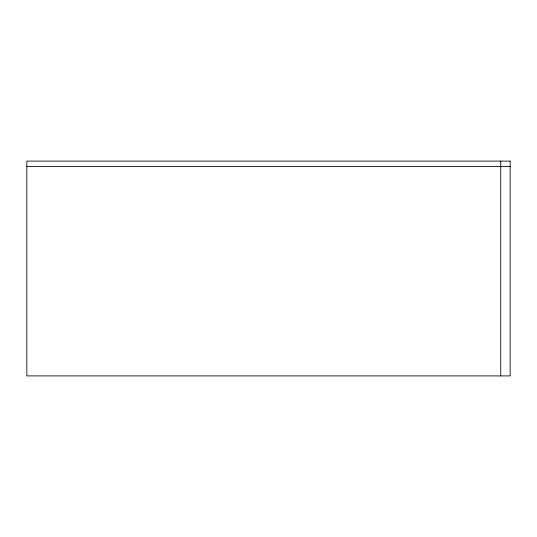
<?xml version="1.0" encoding="UTF-8"?>
<svg xmlns="http://www.w3.org/2000/svg" width="537" height="537" viewBox="0 0 537 537"><rect width="100%" height="100%" fill="white"/><g stroke="black" fill="none" stroke-linecap="round" stroke-linejoin="round"><path stroke-width="0.81" d="M26.85 166.47L510.15 166.47M500.752 161.1L500.752 375.9M510.15 161.1L26.85 161.1L26.85 375.9L510.15 375.9L510.15 161.1"/></g></svg>
